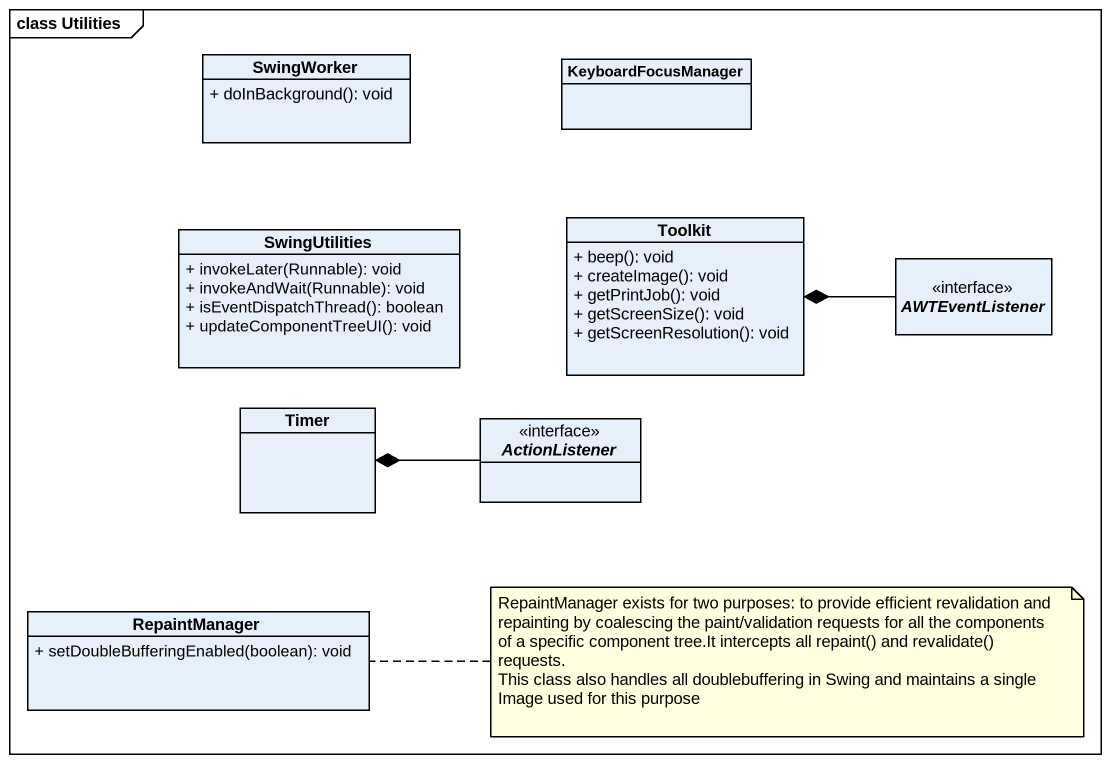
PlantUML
@startuml
mainframe class Utilities
hide circle
hide empty members
skinparam classAttributeIconSize 0
class SwingWorker {
  + doInBackground(): void
}
class KeyboardFocusManager
class SwingUtilities {
  + invokeLater(Runnable): void
  + invokeAndWait(Runnable): void
  + isEventDispatchThread(): boolean
  + updateComponentTreeUI(): void
}
class Toolkit {
  + beep(): void
  + createImage(): void
  + getPrintJob(): void
  + getScreenSize(): void
  + getScreenResolution(): void
}
interface AWTEventListener <<interface>>
class Timer
interface ActionListener <<interface>>
class RepaintManager {
  + setDoubleBufferingEnabled(boolean): void
}
AWTEventListener -left-* Toolkit
ActionListener -left-* Timer
note right of RepaintManager
  RepaintManager exists for two purposes: to provide efficient revalidation and repainting by coalescing the paint/validation requests for all the components of a specific component tree.It intercepts all repaint() and revalidate() requests.
  This class also handles all doublebuffering in Swing and maintains a single Image used for this purpose
end note
@enduml
